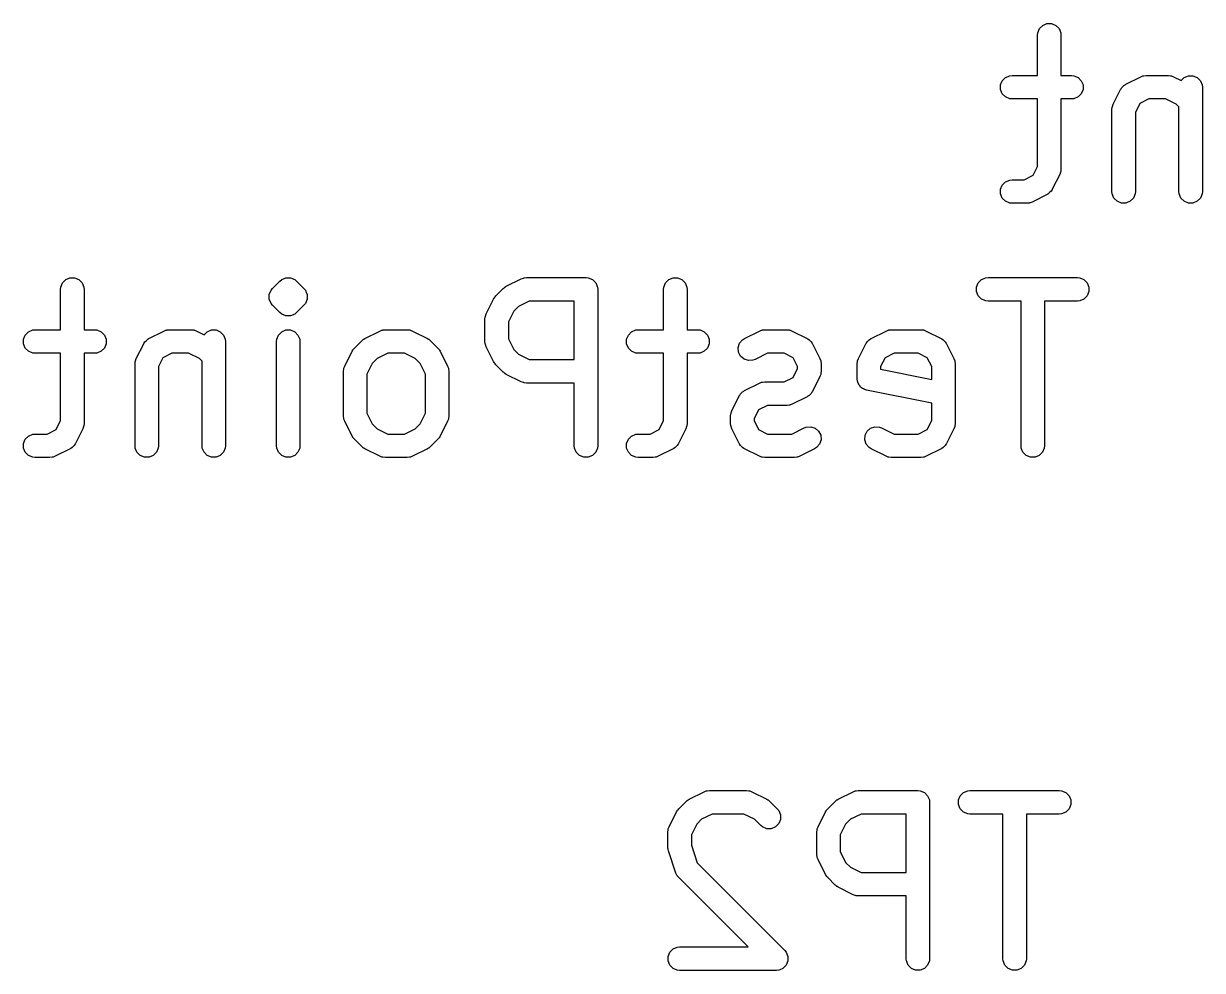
# Model space of a CAD drawing. Header units: inches. Extents: x 4.79 to 7.38, y -3.87 to -2.66.
# Drawn here: x 6.3949 to 6.6917, y -3.2339 to -2.9956 of the extents above; entities that cross this region are included whole.
import ezdxf

# ---------------------------------------------------------------- set-up
doc = ezdxf.new("R2010")
doc.units = ezdxf.units.IN
doc.header["$MEASUREMENT"] = 0
doc.layers.add('BLACK', color=250, linetype='CONTINUOUS')

msp = doc.modelspace()

# ---------------------------------------------------------------- linework, layer by layer
at = {"layer": 'BLACK', "linetype": 'CONTINUOUS'}
for p, q in [((6.65019, -2.99854), (6.65024, -2.99796)), ((6.65024, -2.99796), (6.65069, -2.9969)), ((6.65069, -2.9969), (6.6515, -2.99608)), ((6.6515, -2.99608), (6.65256, -2.99564)), ((6.65256, -2.99564), (6.65372, -2.99564)), ((6.65372, -2.99564), (6.65478, -2.99608)), ((6.65478, -2.99608), (6.6556, -2.9969)), ((6.6556, -2.9969), (6.65604, -2.99796)), ((6.65604, -2.99796), (6.65609, -2.99854)), ((6.65019, -3.00871), (6.65019, -2.99854)), ((6.65609, -2.99854), (6.65609, -3.00871)), ((6.64131, -3.01002), (6.64213, -3.0092)), ((6.64213, -3.0092), (6.64319, -3.00876)), ((6.64319, -3.00876), (6.64377, -3.00871)), ((6.64377, -3.00871), (6.65019, -3.00871)), ((6.65609, -3.00871), (6.65876, -3.00871)), ((6.65876, -3.00871), (6.65934, -3.00876)), ((6.65934, -3.00876), (6.6604, -3.0092)), ((6.6604, -3.0092), (6.66122, -3.01002)), ((6.67244, -3.01089), (6.67619, -3.00902)), ((6.67619, -3.00902), (6.67673, -3.00881)), ((6.67673, -3.00881), (6.67684, -3.0088)), ((6.67684, -3.0088), (6.67694, -3.00876)), ((6.67694, -3.00876), (6.67751, -3.00871)), ((6.67751, -3.00871), (6.68314, -3.00871)), ((6.68314, -3.00871), (6.68371, -3.00876)), ((6.68371, -3.00876), (6.68381, -3.0088)), ((6.68381, -3.0088), (6.68392, -3.00881)), ((6.68392, -3.00881), (6.68446, -3.00902)), ((6.68446, -3.00902), (6.68636, -3.00997)), ((6.68636, -3.00997), (6.68712, -3.0092)), ((6.68712, -3.0092), (6.68818, -3.00876)), ((6.68818, -3.00876), (6.68934, -3.00876)), ((6.68934, -3.00876), (6.6904, -3.0092)), ((6.6904, -3.0092), (6.69122, -3.01002)), ((6.64087, -3.01108), (6.64131, -3.01002)), ((6.64087, -3.01224), (6.64087, -3.01108)), ((6.64131, -3.0133), (6.64087, -3.01224)), ((6.66122, -3.01002), (6.66166, -3.01108)), ((6.66166, -3.01224), (6.66122, -3.0133)), ((6.66166, -3.01108), (6.66166, -3.01224)), ((6.66925, -3.01596), (6.67112, -3.01221)), ((6.67112, -3.01221), (6.67118, -3.01212)), ((6.67118, -3.01212), (6.6712, -3.01207)), ((6.6712, -3.01207), (6.67125, -3.01202)), ((6.67125, -3.01202), (6.67143, -3.01172)), ((6.67143, -3.01172), (6.67171, -3.01148)), ((6.67171, -3.01148), (6.67195, -3.0112)), ((6.67195, -3.0112), (6.67224, -3.01102)), ((6.67224, -3.01102), (6.6723, -3.01097)), ((6.6723, -3.01097), (6.67235, -3.01095)), ((6.67235, -3.01095), (6.67244, -3.01089)), ((6.69122, -3.01002), (6.69166, -3.01108)), ((6.69166, -3.01108), (6.69171, -3.01166)), ((6.69171, -3.01166), (6.69171, -3.03791)), ((6.64213, -3.01411), (6.64131, -3.0133)), ((6.64319, -3.01456), (6.64213, -3.01411)), ((6.64377, -3.01461), (6.64319, -3.01456)), ((6.65019, -3.01461), (6.64377, -3.01461)), ((6.65019, -3.03158), (6.65019, -3.01461)), ((6.65876, -3.01461), (6.65609, -3.01461)), ((6.65609, -3.01461), (6.65609, -3.03228)), ((6.65934, -3.01456), (6.65876, -3.01461)), ((6.6604, -3.01411), (6.65934, -3.01456)), ((6.66122, -3.0133), (6.6604, -3.01411)), ((6.67596, -3.01574), (6.67484, -3.01798)), ((6.67821, -3.01461), (6.67596, -3.01574)), ((6.68244, -3.01461), (6.67821, -3.01461)), ((6.68514, -3.01596), (6.68244, -3.01461)), ((6.66894, -3.01728), (6.66899, -3.01671)), ((6.66894, -3.03791), (6.66894, -3.01728)), ((6.66899, -3.01671), (6.66903, -3.01661)), ((6.66903, -3.01661), (6.66904, -3.0165)), ((6.66904, -3.0165), (6.66925, -3.01596)), ((6.67484, -3.01798), (6.67484, -3.03791)), ((6.68581, -3.01663), (6.68514, -3.01596)), ((6.68581, -3.03791), (6.68581, -3.01663)), ((6.64906, -3.03383), (6.65019, -3.03158)), ((6.65578, -3.0336), (6.65391, -3.03735)), ((6.65599, -3.03306), (6.65578, -3.0336)), ((6.656, -3.03296), (6.65599, -3.03306)), ((6.65604, -3.03286), (6.656, -3.03296)), ((6.65609, -3.03228), (6.65604, -3.03286)), ((6.64087, -3.03733), (6.64131, -3.03627)), ((6.64131, -3.03627), (6.64213, -3.03545)), ((6.64213, -3.03545), (6.64319, -3.03501)), ((6.64319, -3.03501), (6.64377, -3.03495)), ((6.64377, -3.03495), (6.64682, -3.03495)), ((6.64682, -3.03495), (6.64906, -3.03383)), ((6.64087, -3.03848), (6.64087, -3.03733)), ((6.64131, -3.03955), (6.64087, -3.03848)), ((6.64213, -3.04036), (6.64131, -3.03955)), ((6.65259, -3.03867), (6.64884, -3.04055)), ((6.65268, -3.03861), (6.65259, -3.03867)), ((6.65273, -3.0386), (6.65268, -3.03861)), ((6.65278, -3.03855), (6.65273, -3.0386)), ((6.65308, -3.03836), (6.65278, -3.03855)), ((6.65332, -3.03808), (6.65308, -3.03836)), ((6.6536, -3.03784), (6.65332, -3.03808)), ((6.65378, -3.03755), (6.6536, -3.03784)), ((6.65383, -3.03749), (6.65378, -3.03755)), ((6.65385, -3.03745), (6.65383, -3.03749)), ((6.65391, -3.03735), (6.65385, -3.03745)), ((6.66899, -3.03848), (6.66894, -3.03791)), ((6.66943, -3.03955), (6.66899, -3.03848)), ((6.67025, -3.04036), (6.66943, -3.03955)), ((6.67434, -3.03955), (6.67353, -3.04036)), ((6.67478, -3.03848), (6.67434, -3.03955)), ((6.67484, -3.03791), (6.67478, -3.03848)), ((6.68586, -3.03848), (6.68581, -3.03791)), ((6.68631, -3.03955), (6.68586, -3.03848)), ((6.68712, -3.04036), (6.68631, -3.03955)), ((6.69122, -3.03955), (6.6904, -3.04036)), ((6.69166, -3.03848), (6.69122, -3.03955)), ((6.69171, -3.03791), (6.69166, -3.03848)), ((6.64319, -3.0408), (6.64213, -3.04036)), ((6.64377, -3.04086), (6.64319, -3.0408)), ((6.64752, -3.04086), (6.64377, -3.04086)), ((6.64809, -3.0408), (6.64752, -3.04086)), ((6.64819, -3.04076), (6.64809, -3.0408)), ((6.6483, -3.04075), (6.64819, -3.04076)), ((6.64884, -3.04055), (6.6483, -3.04075)), ((6.67131, -3.0408), (6.67025, -3.04036)), ((6.67246, -3.0408), (6.67131, -3.0408)), ((6.67353, -3.04036), (6.67246, -3.0408)), ((6.68818, -3.0408), (6.68712, -3.04036)), ((6.68934, -3.0408), (6.68818, -3.0408)), ((6.6904, -3.04036), (6.68934, -3.0408)), ((6.40469, -3.0609), (6.4055, -3.06008)), ((6.4055, -3.06008), (6.40656, -3.05964)), ((6.40656, -3.05964), (6.40772, -3.05964)), ((6.40772, -3.05964), (6.40878, -3.06008)), ((6.40878, -3.06008), (6.4096, -3.0609)), ((6.45755, -3.06232), (6.45942, -3.06045)), ((6.45942, -3.06045), (6.45987, -3.06008)), ((6.45987, -3.06008), (6.46093, -3.05964)), ((6.46093, -3.05964), (6.46208, -3.05964)), ((6.46208, -3.05964), (6.46208, -3.05964)), ((6.46208, -3.05964), (6.46315, -3.06008)), ((6.46315, -3.06008), (6.4636, -3.06045)), ((6.4636, -3.06045), (6.46547, -3.06232)), ((6.51643, -3.06177), (6.52018, -3.0599)), ((6.52018, -3.0599), (6.52072, -3.05969)), ((6.52072, -3.05969), (6.52083, -3.05968)), ((6.52083, -3.05968), (6.52092, -3.05964)), ((6.52092, -3.05964), (6.5215, -3.05958)), ((6.5215, -3.05958), (6.5365, -3.05958)), ((6.5365, -3.05958), (6.53708, -3.05964)), ((6.53708, -3.05964), (6.53814, -3.06008)), ((6.53814, -3.06008), (6.53895, -3.0609)), ((6.55654, -3.0609), (6.55736, -3.06008)), ((6.55736, -3.06008), (6.55842, -3.05964)), ((6.55842, -3.05964), (6.55957, -3.05964)), ((6.55957, -3.05964), (6.56064, -3.06008)), ((6.56064, -3.06008), (6.56145, -3.0609)), ((6.63528, -3.0609), (6.6361, -3.06008)), ((6.6361, -3.06008), (6.63716, -3.05964)), ((6.63716, -3.05964), (6.63774, -3.05958)), ((6.63774, -3.05958), (6.66023, -3.05958)), ((6.66023, -3.05958), (6.66081, -3.05964)), ((6.66081, -3.05964), (6.66187, -3.06008)), ((6.66187, -3.06008), (6.66269, -3.0609)), ((6.40419, -3.06254), (6.40424, -3.06196)), ((6.40419, -3.07271), (6.40419, -3.06254)), ((6.40424, -3.06196), (6.40469, -3.0609)), ((6.4096, -3.0609), (6.41004, -3.06196)), ((6.41004, -3.06196), (6.41009, -3.06254)), ((6.41009, -3.06254), (6.41009, -3.07271)), ((6.45674, -3.06383), (6.45718, -3.06277)), ((6.45718, -3.06277), (6.45755, -3.06232)), ((6.46547, -3.06232), (6.46584, -3.06277)), ((6.46584, -3.06277), (6.46598, -3.06311)), ((6.46598, -3.06311), (6.46628, -3.06383)), ((6.51379, -3.0642), (6.51566, -3.06232)), ((6.51566, -3.06232), (6.51589, -3.06214)), ((6.51589, -3.06214), (6.51594, -3.06208)), ((6.51594, -3.06208), (6.51603, -3.06202)), ((6.51603, -3.06202), (6.51611, -3.06196)), ((6.51611, -3.06196), (6.51618, -3.06193)), ((6.51618, -3.06193), (6.51643, -3.06177)), ((6.53895, -3.0609), (6.5394, -3.06196)), ((6.5394, -3.06196), (6.53945, -3.06254)), ((6.53945, -3.06254), (6.53945, -3.10191)), ((6.55604, -3.06254), (6.5561, -3.06196)), ((6.55604, -3.07271), (6.55604, -3.06254)), ((6.5561, -3.06196), (6.55654, -3.0609)), ((6.56145, -3.0609), (6.56189, -3.06196)), ((6.56189, -3.06196), (6.56195, -3.06254)), ((6.56195, -3.06254), (6.56195, -3.07271)), ((6.63484, -3.06196), (6.63528, -3.0609)), ((6.63484, -3.06311), (6.63484, -3.06196)), ((6.63528, -3.06418), (6.63484, -3.06311)), ((6.66269, -3.0609), (6.66313, -3.06196)), ((6.66313, -3.06311), (6.66269, -3.06418)), ((6.66313, -3.06196), (6.66313, -3.06311)), ((6.45674, -3.06499), (6.45674, -3.06383)), ((6.45718, -3.06605), (6.45674, -3.06499)), ((6.45755, -3.0665), (6.45718, -3.06605)), ((6.46584, -3.06605), (6.46547, -3.0665)), ((6.46628, -3.06499), (6.46584, -3.06605)), ((6.46628, -3.06383), (6.46628, -3.06499)), ((6.51136, -3.06871), (6.51324, -3.06497)), ((6.51324, -3.06497), (6.51339, -3.06472)), ((6.51339, -3.06472), (6.51342, -3.06465)), ((6.51342, -3.06465), (6.51349, -3.06456)), ((6.51349, -3.06456), (6.51354, -3.06448)), ((6.51354, -3.06448), (6.5136, -3.06442)), ((6.5136, -3.06442), (6.51379, -3.0642)), ((6.5222, -3.06549), (6.5195, -3.06684)), ((6.53355, -3.06549), (6.5222, -3.06549)), ((6.53355, -3.08021), (6.53355, -3.06549)), ((6.6361, -3.06499), (6.63528, -3.06418)), ((6.63716, -3.06543), (6.6361, -3.06499)), ((6.63774, -3.06549), (6.63716, -3.06543)), ((6.64603, -3.06549), (6.63774, -3.06549)), ((6.64603, -3.10191), (6.64603, -3.06549)), ((6.66023, -3.06549), (6.65194, -3.06549)), ((6.65194, -3.06549), (6.65194, -3.10191)), ((6.66081, -3.06543), (6.66023, -3.06549)), ((6.66187, -3.06499), (6.66081, -3.06543)), ((6.66269, -3.06418), (6.66187, -3.06499)), ((6.45942, -3.06837), (6.45755, -3.0665)), ((6.45987, -3.06874), (6.45942, -3.06837)), ((6.46093, -3.06918), (6.45987, -3.06874)), ((6.46208, -3.06918), (6.46093, -3.06918)), ((6.46093, -3.06918), (6.46093, -3.06918)), ((6.46315, -3.06874), (6.46208, -3.06918)), ((6.46208, -3.06918), (6.46208, -3.06918)), ((6.4636, -3.06837), (6.46315, -3.06874)), ((6.46547, -3.0665), (6.4636, -3.06837)), ((6.51115, -3.06926), (6.51136, -3.06871)), ((6.51115, -3.06936), (6.51115, -3.06926)), ((6.5183, -3.06803), (6.51695, -3.07073)), ((6.5195, -3.06684), (6.5183, -3.06803)), ((6.51105, -3.07004), (6.51111, -3.06946)), ((6.51105, -3.07566), (6.51105, -3.07004)), ((6.51111, -3.06946), (6.51115, -3.06936)), ((6.51695, -3.07073), (6.51695, -3.07496)), ((6.39487, -3.07508), (6.39531, -3.07402)), ((6.39487, -3.07624), (6.39487, -3.07508)), ((6.39531, -3.07402), (6.39613, -3.0732)), ((6.39613, -3.0732), (6.39719, -3.07276)), ((6.39719, -3.07276), (6.39777, -3.07271)), ((6.39777, -3.07271), (6.40419, -3.07271)), ((6.41009, -3.07271), (6.41276, -3.07271)), ((6.41276, -3.07271), (6.41334, -3.07276)), ((6.41334, -3.07276), (6.4144, -3.0732)), ((6.4144, -3.0732), (6.41522, -3.07402)), ((6.41522, -3.07402), (6.41566, -3.07508)), ((6.41566, -3.07508), (6.41566, -3.07624)), ((6.42571, -3.07548), (6.42595, -3.0752)), ((6.42595, -3.0752), (6.42624, -3.07502)), ((6.42624, -3.07502), (6.4263, -3.07497)), ((6.4263, -3.07497), (6.42635, -3.07495)), ((6.42635, -3.07495), (6.42644, -3.07489)), ((6.42644, -3.07489), (6.43019, -3.07302)), ((6.43019, -3.07302), (6.43073, -3.07281)), ((6.43073, -3.07281), (6.43084, -3.0728)), ((6.43084, -3.0728), (6.43094, -3.07276)), ((6.43094, -3.07276), (6.43151, -3.07271)), ((6.43151, -3.07271), (6.43714, -3.07271)), ((6.43714, -3.07271), (6.43771, -3.07276)), ((6.43771, -3.07276), (6.43781, -3.0728)), ((6.43781, -3.0728), (6.43792, -3.07281)), ((6.43792, -3.07281), (6.43846, -3.07302)), ((6.43846, -3.07302), (6.44036, -3.07397)), ((6.44036, -3.07397), (6.44112, -3.0732)), ((6.44112, -3.0732), (6.44218, -3.07276)), ((6.44218, -3.07276), (6.44334, -3.07276)), ((6.44334, -3.07276), (6.4444, -3.0732)), ((6.4444, -3.0732), (6.44522, -3.07402)), ((6.44522, -3.07402), (6.44566, -3.07508)), ((6.44566, -3.07508), (6.44571, -3.07566)), ((6.45856, -3.07566), (6.45861, -3.07508)), ((6.45861, -3.07508), (6.45905, -3.07402)), ((6.45905, -3.07402), (6.45987, -3.0732)), ((6.45987, -3.0732), (6.46093, -3.07276)), ((6.46093, -3.07276), (6.46208, -3.07276)), ((6.46208, -3.07276), (6.46315, -3.0732)), ((6.46315, -3.0732), (6.46396, -3.07402)), ((6.46396, -3.07402), (6.4644, -3.07508)), ((6.4644, -3.07508), (6.46446, -3.07566)), ((6.48004, -3.07545), (6.48027, -3.07526)), ((6.48027, -3.07526), (6.48032, -3.0752)), ((6.48032, -3.0752), (6.48041, -3.07515)), ((6.48041, -3.07515), (6.48049, -3.07508)), ((6.48049, -3.07508), (6.48056, -3.07505)), ((6.48056, -3.07505), (6.48081, -3.07489)), ((6.48081, -3.07489), (6.48456, -3.07302)), ((6.48456, -3.07302), (6.4851, -3.07281)), ((6.4851, -3.07281), (6.48521, -3.0728)), ((6.48521, -3.0728), (6.4853, -3.07276)), ((6.4853, -3.07276), (6.48588, -3.07271)), ((6.48588, -3.07271), (6.4915, -3.07271)), ((6.4915, -3.07271), (6.49208, -3.07276)), ((6.49208, -3.07276), (6.49218, -3.0728)), ((6.49218, -3.0728), (6.49228, -3.07281)), ((6.49228, -3.07281), (6.49283, -3.07302)), ((6.49283, -3.07302), (6.49657, -3.07489)), ((6.49657, -3.07489), (6.49682, -3.07505)), ((6.49682, -3.07505), (6.49689, -3.07508)), ((6.49689, -3.07508), (6.49698, -3.07515)), ((6.49698, -3.07515), (6.49706, -3.0752)), ((6.49706, -3.0752), (6.49712, -3.07526)), ((6.49712, -3.07526), (6.49734, -3.07545)), ((6.51695, -3.07496), (6.5183, -3.07766)), ((6.54673, -3.07508), (6.54717, -3.07402)), ((6.54673, -3.07624), (6.54673, -3.07508)), ((6.54717, -3.07402), (6.54798, -3.0732)), ((6.54798, -3.0732), (6.54905, -3.07276)), ((6.54905, -3.07276), (6.54962, -3.07271)), ((6.54962, -3.07271), (6.55604, -3.07271)), ((6.56195, -3.07271), (6.56462, -3.07271)), ((6.56462, -3.07271), (6.5652, -3.07276)), ((6.5652, -3.07276), (6.56626, -3.0732)), ((6.56626, -3.0732), (6.56708, -3.07402)), ((6.56708, -3.07402), (6.56752, -3.07508)), ((6.56752, -3.07508), (6.56752, -3.07624)), ((6.57518, -3.07607), (6.57593, -3.0752)), ((6.57593, -3.0752), (6.57642, -3.07489)), ((6.57642, -3.07489), (6.58017, -3.07302)), ((6.58017, -3.07302), (6.58071, -3.07281)), ((6.58071, -3.07281), (6.58082, -3.0728)), ((6.58082, -3.0728), (6.58092, -3.07276)), ((6.58092, -3.07276), (6.58149, -3.07271)), ((6.58149, -3.07271), (6.58712, -3.07271)), ((6.58712, -3.07271), (6.58769, -3.07276)), ((6.58769, -3.07276), (6.58779, -3.0728)), ((6.58779, -3.0728), (6.5879, -3.07281)), ((6.5879, -3.07281), (6.58844, -3.07302)), ((6.58844, -3.07302), (6.59219, -3.07489)), ((6.59219, -3.07489), (6.59228, -3.07495)), ((6.59228, -3.07495), (6.59233, -3.07497)), ((6.59233, -3.07497), (6.59239, -3.07502)), ((6.59239, -3.07502), (6.59268, -3.0752)), ((6.59268, -3.0752), (6.59292, -3.07548)), ((6.60756, -3.07548), (6.6078, -3.0752)), ((6.6078, -3.0752), (6.6081, -3.07502)), ((6.6081, -3.07502), (6.60815, -3.07497)), ((6.60815, -3.07497), (6.6082, -3.07495)), ((6.6082, -3.07495), (6.60829, -3.07489)), ((6.60829, -3.07489), (6.61204, -3.07302)), ((6.61204, -3.07302), (6.61258, -3.07281)), ((6.61258, -3.07281), (6.61269, -3.0728)), ((6.61269, -3.0728), (6.61279, -3.07276)), ((6.61279, -3.07276), (6.61336, -3.07271)), ((6.61336, -3.07271), (6.62086, -3.07271)), ((6.62086, -3.07271), (6.62144, -3.07276)), ((6.62144, -3.07276), (6.62154, -3.0728)), ((6.62154, -3.0728), (6.62164, -3.07281)), ((6.62164, -3.07281), (6.62218, -3.07302)), ((6.62218, -3.07302), (6.62593, -3.07489)), ((6.62593, -3.07489), (6.62603, -3.07495)), ((6.62603, -3.07495), (6.62608, -3.07497)), ((6.62608, -3.07497), (6.62613, -3.07502)), ((6.62613, -3.07502), (6.62642, -3.0752)), ((6.62642, -3.0752), (6.62667, -3.07548)), ((6.39531, -3.0773), (6.39487, -3.07624)), ((6.39613, -3.07811), (6.39531, -3.0773)), ((6.39719, -3.07856), (6.39613, -3.07811)), ((6.4144, -3.07811), (6.41334, -3.07856)), ((6.41522, -3.0773), (6.4144, -3.07811)), ((6.41566, -3.07624), (6.41522, -3.0773)), ((6.42325, -3.07996), (6.42512, -3.07621)), ((6.42512, -3.07621), (6.42518, -3.07612)), ((6.42518, -3.07612), (6.4252, -3.07607)), ((6.4252, -3.07607), (6.42525, -3.07602)), ((6.42525, -3.07602), (6.42543, -3.07572)), ((6.42543, -3.07572), (6.42571, -3.07548)), ((6.44571, -3.07566), (6.44571, -3.10191)), ((6.45856, -3.10191), (6.45856, -3.07566)), ((6.46446, -3.07566), (6.46446, -3.10191)), ((6.47574, -3.08184), (6.47762, -3.07809)), ((6.47762, -3.07809), (6.47777, -3.07784)), ((6.47777, -3.07784), (6.4778, -3.07777)), ((6.4778, -3.07777), (6.47787, -3.07769)), ((6.47787, -3.07769), (6.47792, -3.0776)), ((6.47792, -3.0776), (6.47798, -3.07755)), ((6.47798, -3.07755), (6.47817, -3.07732)), ((6.47817, -3.07732), (6.48004, -3.07545)), ((6.49734, -3.07545), (6.49922, -3.07732)), ((6.49922, -3.07732), (6.4994, -3.07755)), ((6.4994, -3.07755), (6.49946, -3.0776)), ((6.49946, -3.0776), (6.49952, -3.07769)), ((6.49952, -3.07769), (6.49958, -3.07777)), ((6.49958, -3.07777), (6.49961, -3.07784)), ((6.49961, -3.07784), (6.49977, -3.07809)), ((6.49977, -3.07809), (6.50164, -3.08184)), ((6.51111, -3.07624), (6.51105, -3.07566)), ((6.51115, -3.07633), (6.51111, -3.07624)), ((6.51115, -3.07644), (6.51115, -3.07633)), ((6.51136, -3.07698), (6.51115, -3.07644)), ((6.51324, -3.08073), (6.51136, -3.07698)), ((6.5183, -3.07766), (6.5195, -3.07886)), ((6.54717, -3.0773), (6.54673, -3.07624)), ((6.54798, -3.07811), (6.54717, -3.0773)), ((6.54905, -3.07856), (6.54798, -3.07811)), ((6.56626, -3.07811), (6.5652, -3.07856)), ((6.56708, -3.0773), (6.56626, -3.07811)), ((6.56752, -3.07624), (6.56708, -3.0773)), ((6.57481, -3.07716), (6.57518, -3.07607)), ((6.5749, -3.07831), (6.57481, -3.07716)), ((6.59292, -3.07548), (6.5932, -3.07572)), ((6.5932, -3.07572), (6.59338, -3.07602)), ((6.59338, -3.07602), (6.59343, -3.07607)), ((6.59343, -3.07607), (6.59345, -3.07612)), ((6.59345, -3.07612), (6.59351, -3.07621)), ((6.59351, -3.07621), (6.59538, -3.07996)), ((6.6051, -3.07996), (6.60697, -3.07621)), ((6.60697, -3.07621), (6.60703, -3.07612)), ((6.60703, -3.07612), (6.60705, -3.07607)), ((6.60705, -3.07607), (6.6071, -3.07602)), ((6.6071, -3.07602), (6.60728, -3.07572)), ((6.60728, -3.07572), (6.60756, -3.07548)), ((6.62667, -3.07548), (6.62695, -3.07572)), ((6.62695, -3.07572), (6.62713, -3.07602)), ((6.62713, -3.07602), (6.62718, -3.07607)), ((6.62718, -3.07607), (6.62719, -3.07612)), ((6.62719, -3.07612), (6.62725, -3.07621)), ((6.62725, -3.07621), (6.62913, -3.07996)), ((6.39777, -3.07861), (6.39719, -3.07856)), ((6.40419, -3.07861), (6.39777, -3.07861)), ((6.40419, -3.09558), (6.40419, -3.07861)), ((6.41276, -3.07861), (6.41009, -3.07861)), ((6.41009, -3.07861), (6.41009, -3.09628)), ((6.41334, -3.07856), (6.41276, -3.07861)), ((6.42294, -3.08128), (6.42299, -3.08071)), ((6.42299, -3.08071), (6.42303, -3.08061)), ((6.42303, -3.08061), (6.42304, -3.0805)), ((6.42304, -3.0805), (6.42325, -3.07996)), ((6.42996, -3.07974), (6.42884, -3.08198)), ((6.43221, -3.07861), (6.42996, -3.07974)), ((6.43644, -3.07861), (6.43221, -3.07861)), ((6.43914, -3.07996), (6.43644, -3.07861)), ((6.43981, -3.08063), (6.43914, -3.07996)), ((6.43981, -3.10191), (6.43981, -3.08063)), ((6.48268, -3.08116), (6.48133, -3.08386)), ((6.48388, -3.07996), (6.48268, -3.08116)), ((6.48658, -3.07861), (6.48388, -3.07996)), ((6.49081, -3.07861), (6.48658, -3.07861)), ((6.49351, -3.07996), (6.49081, -3.07861)), ((6.4947, -3.08116), (6.49351, -3.07996)), ((6.49605, -3.08386), (6.4947, -3.08116)), ((6.51339, -3.08098), (6.51324, -3.08073)), ((6.51342, -3.08105), (6.51339, -3.08098)), ((6.51349, -3.08113), (6.51342, -3.08105)), ((6.51354, -3.08122), (6.51349, -3.08113)), ((6.5136, -3.08127), (6.51354, -3.08122)), ((6.5195, -3.07886), (6.5222, -3.08021)), ((6.5222, -3.08021), (6.53355, -3.08021)), ((6.54962, -3.07861), (6.54905, -3.07856)), ((6.55604, -3.07861), (6.54962, -3.07861)), ((6.55604, -3.09558), (6.55604, -3.07861)), ((6.56462, -3.07861), (6.56195, -3.07861)), ((6.56195, -3.07861), (6.56195, -3.09628)), ((6.5652, -3.07856), (6.56462, -3.07861)), ((6.57541, -3.07934), (6.5749, -3.07831)), ((6.57628, -3.0801), (6.57541, -3.07934)), ((6.57737, -3.08046), (6.57628, -3.0801)), ((6.57852, -3.08038), (6.57737, -3.08046)), ((6.57906, -3.08018), (6.57852, -3.08038)), ((6.58219, -3.07861), (6.57906, -3.08018)), ((6.58642, -3.07861), (6.58219, -3.07861)), ((6.58867, -3.07974), (6.58642, -3.07861)), ((6.58979, -3.08198), (6.58867, -3.07974)), ((6.59538, -3.07996), (6.59559, -3.0805)), ((6.59559, -3.0805), (6.5956, -3.08061)), ((6.5956, -3.08061), (6.59564, -3.08071)), ((6.59564, -3.08071), (6.59569, -3.08128)), ((6.60479, -3.08128), (6.60484, -3.08071)), ((6.60484, -3.08071), (6.60488, -3.08061)), ((6.60488, -3.08061), (6.60489, -3.0805)), ((6.60489, -3.0805), (6.6051, -3.07996)), ((6.61182, -3.07974), (6.61069, -3.08198)), ((6.61406, -3.07861), (6.61182, -3.07974)), ((6.62017, -3.07861), (6.61406, -3.07861)), ((6.62241, -3.07974), (6.62017, -3.07861)), ((6.62354, -3.08198), (6.62241, -3.07974)), ((6.62913, -3.07996), (6.62934, -3.0805)), ((6.62934, -3.0805), (6.62934, -3.08061)), ((6.62934, -3.08061), (6.62938, -3.08071)), ((6.62938, -3.08071), (6.62944, -3.08128)), ((6.42294, -3.10191), (6.42294, -3.08128)), ((6.42884, -3.08198), (6.42884, -3.10191)), ((6.47543, -3.08316), (6.47549, -3.08258)), ((6.47543, -3.09441), (6.47543, -3.08316)), ((6.47549, -3.08258), (6.47553, -3.08248)), ((6.47553, -3.08238), (6.47574, -3.08184)), ((6.47553, -3.08248), (6.47553, -3.08238)), ((6.48133, -3.08386), (6.48133, -3.09371)), ((6.49605, -3.09371), (6.49605, -3.08386)), ((6.50164, -3.08184), (6.50185, -3.08238)), ((6.50185, -3.08238), (6.50186, -3.08248)), ((6.50186, -3.08248), (6.5019, -3.08258)), ((6.5019, -3.08258), (6.50196, -3.08316)), ((6.50196, -3.08316), (6.50196, -3.09441)), ((6.51379, -3.0815), (6.5136, -3.08127)), ((6.51566, -3.08337), (6.51379, -3.0815)), ((6.51589, -3.08356), (6.51566, -3.08337)), ((6.51594, -3.08362), (6.51589, -3.08356)), ((6.51603, -3.08367), (6.51594, -3.08362)), ((6.51611, -3.08374), (6.51603, -3.08367)), ((6.51618, -3.08377), (6.51611, -3.08374)), ((6.51643, -3.08392), (6.51618, -3.08377)), ((6.52018, -3.0858), (6.51643, -3.08392)), ((6.58867, -3.08471), (6.58979, -3.08246)), ((6.58979, -3.08246), (6.58979, -3.08198)), ((6.59559, -3.08394), (6.59538, -3.08448)), ((6.5956, -3.08383), (6.59559, -3.08394)), ((6.59564, -3.08373), (6.5956, -3.08383)), ((6.59569, -3.08316), (6.59564, -3.08373)), ((6.59569, -3.08128), (6.59569, -3.08316)), ((6.60479, -3.08503), (6.60479, -3.08128)), ((6.61069, -3.08198), (6.61069, -3.08261)), ((6.61069, -3.08261), (6.62354, -3.08518)), ((6.62354, -3.08518), (6.62354, -3.08198)), ((6.62944, -3.08128), (6.62944, -3.09628)), ((6.52072, -3.08601), (6.52018, -3.0858)), ((6.52083, -3.08601), (6.52072, -3.08601)), ((6.52092, -3.08605), (6.52083, -3.08601)), ((6.5215, -3.08611), (6.52092, -3.08605)), ((6.53355, -3.08611), (6.5215, -3.08611)), ((6.53355, -3.10191), (6.53355, -3.08611)), ((6.57642, -3.08802), (6.58017, -3.08614)), ((6.58017, -3.08614), (6.58071, -3.08593)), ((6.58071, -3.08593), (6.58082, -3.08593)), ((6.58082, -3.08593), (6.58092, -3.08589)), ((6.58092, -3.08589), (6.58149, -3.08583)), ((6.58149, -3.08583), (6.58642, -3.08583)), ((6.58642, -3.08583), (6.58867, -3.08471)), ((6.59538, -3.08448), (6.59351, -3.08823)), ((6.60484, -3.08561), (6.60479, -3.08503)), ((6.60495, -3.08588), (6.60484, -3.08561)), ((6.60501, -3.08616), (6.60495, -3.08588)), ((6.60517, -3.0864), (6.60501, -3.08616)), ((6.60529, -3.08667), (6.60517, -3.0864)), ((6.60549, -3.08688), (6.60529, -3.08667)), ((6.60565, -3.08712), (6.60549, -3.08688)), ((6.60589, -3.08728), (6.60565, -3.08712)), ((6.57323, -3.09309), (6.5751, -3.08934)), ((6.5751, -3.08934), (6.57516, -3.08924)), ((6.57516, -3.08924), (6.57518, -3.0892)), ((6.57518, -3.0892), (6.57523, -3.08914)), ((6.57523, -3.08914), (6.57541, -3.08885)), ((6.57541, -3.08885), (6.57569, -3.0886)), ((6.57569, -3.0886), (6.57593, -3.08832)), ((6.57593, -3.08832), (6.57623, -3.08814)), ((6.57623, -3.08814), (6.57628, -3.08809)), ((6.57628, -3.08809), (6.57633, -3.08808)), ((6.57633, -3.08808), (6.57642, -3.08802)), ((6.59219, -3.08955), (6.58844, -3.09142)), ((6.59228, -3.08949), (6.59219, -3.08955)), ((6.59233, -3.08947), (6.59228, -3.08949)), ((6.59239, -3.08942), (6.59233, -3.08947)), ((6.59268, -3.08924), (6.59239, -3.08942)), ((6.59292, -3.08896), (6.59268, -3.08924)), ((6.5932, -3.08872), (6.59292, -3.08896)), ((6.59338, -3.08843), (6.5932, -3.08872)), ((6.59343, -3.08837), (6.59338, -3.08843)), ((6.59345, -3.08832), (6.59343, -3.08837)), ((6.59351, -3.08823), (6.59345, -3.08832)), ((6.6061, -3.08749), (6.60589, -3.08728)), ((6.60637, -3.0876), (6.6061, -3.08749)), ((6.60661, -3.08776), (6.60637, -3.0876)), ((6.60716, -3.08793), (6.60661, -3.08776)), ((6.62354, -3.0912), (6.60716, -3.08793)), ((6.57302, -3.09363), (6.57323, -3.09309)), ((6.57994, -3.09286), (6.57882, -3.0951)), ((6.58219, -3.09174), (6.57994, -3.09286)), ((6.58712, -3.09174), (6.58219, -3.09174)), ((6.58769, -3.09168), (6.58712, -3.09174)), ((6.58779, -3.09164), (6.58769, -3.09168)), ((6.5879, -3.09163), (6.58779, -3.09164)), ((6.58844, -3.09142), (6.5879, -3.09163)), ((6.62354, -3.09558), (6.62354, -3.0912)), ((6.40306, -3.09783), (6.40419, -3.09558)), ((6.47549, -3.09498), (6.47543, -3.09441)), ((6.47553, -3.09508), (6.47549, -3.09498)), ((6.47553, -3.09519), (6.47553, -3.09508)), ((6.47574, -3.09573), (6.47553, -3.09519)), ((6.47762, -3.09948), (6.47574, -3.09573)), ((6.48133, -3.09371), (6.48268, -3.09641)), ((6.4947, -3.09641), (6.49605, -3.09371)), ((6.50164, -3.09573), (6.49977, -3.09948)), ((6.50185, -3.09519), (6.50164, -3.09573)), ((6.50186, -3.09508), (6.50185, -3.09519)), ((6.5019, -3.09498), (6.50186, -3.09508)), ((6.50196, -3.09441), (6.5019, -3.09498)), ((6.55492, -3.09783), (6.55604, -3.09558)), ((6.57292, -3.09441), (6.57297, -3.09383)), ((6.57292, -3.09628), (6.57292, -3.09441)), ((6.57297, -3.09383), (6.57301, -3.09373)), ((6.57301, -3.09373), (6.57302, -3.09363)), ((6.57882, -3.0951), (6.57882, -3.09558)), ((6.57882, -3.09558), (6.57994, -3.09783)), ((6.62241, -3.09783), (6.62354, -3.09558)), ((6.39613, -3.09945), (6.39719, -3.09901)), ((6.39719, -3.09901), (6.39777, -3.09895)), ((6.39777, -3.09895), (6.40082, -3.09895)), ((6.40082, -3.09895), (6.40306, -3.09783)), ((6.40978, -3.0976), (6.40791, -3.10135)), ((6.40999, -3.09706), (6.40978, -3.0976)), ((6.41, -3.09696), (6.40999, -3.09706)), ((6.41004, -3.09686), (6.41, -3.09696)), ((6.41009, -3.09628), (6.41004, -3.09686)), ((6.48268, -3.09641), (6.48388, -3.0976)), ((6.48388, -3.0976), (6.48658, -3.09895)), ((6.48658, -3.09895), (6.49081, -3.09895)), ((6.49081, -3.09895), (6.49351, -3.0976)), ((6.49351, -3.0976), (6.4947, -3.09641)), ((6.54798, -3.09945), (6.54905, -3.09901)), ((6.54905, -3.09901), (6.54962, -3.09895)), ((6.54962, -3.09895), (6.55267, -3.09895)), ((6.55267, -3.09895), (6.55492, -3.09783)), ((6.56164, -3.0976), (6.55976, -3.10135)), ((6.56184, -3.09706), (6.56164, -3.0976)), ((6.56185, -3.09696), (6.56184, -3.09706)), ((6.56189, -3.09686), (6.56185, -3.09696)), ((6.56195, -3.09628), (6.56189, -3.09686)), ((6.57297, -3.09686), (6.57292, -3.09628)), ((6.57301, -3.09696), (6.57297, -3.09686)), ((6.57302, -3.09706), (6.57301, -3.09696)), ((6.57323, -3.0976), (6.57302, -3.09706)), ((6.5751, -3.10135), (6.57323, -3.0976)), ((6.57994, -3.09783), (6.58219, -3.09895)), ((6.58219, -3.09895), (6.5883, -3.09895)), ((6.5883, -3.09895), (6.59142, -3.09739)), ((6.59142, -3.09739), (6.59196, -3.09718)), ((6.59196, -3.09718), (6.59311, -3.0971)), ((6.59311, -3.0971), (6.5942, -3.09747)), ((6.5942, -3.09747), (6.59507, -3.09822)), ((6.59507, -3.09822), (6.59559, -3.09925)), ((6.60677, -3.09925), (6.60728, -3.09822)), ((6.60728, -3.09822), (6.60815, -3.09747)), ((6.60815, -3.09747), (6.60925, -3.0971)), ((6.60925, -3.0971), (6.61039, -3.09718)), ((6.61039, -3.09718), (6.61094, -3.09739)), ((6.61094, -3.09739), (6.61406, -3.09895)), ((6.61406, -3.09895), (6.62017, -3.09895)), ((6.62017, -3.09895), (6.62241, -3.09783)), ((6.62913, -3.0976), (6.62725, -3.10135)), ((6.62934, -3.09706), (6.62913, -3.0976)), ((6.62938, -3.09686), (6.62934, -3.09696)), ((6.62934, -3.09696), (6.62934, -3.09706)), ((6.62944, -3.09628), (6.62938, -3.09686)), ((6.39487, -3.10133), (6.39531, -3.10027)), ((6.39487, -3.10248), (6.39487, -3.10133)), ((6.39531, -3.10027), (6.39613, -3.09945)), ((6.4076, -3.10184), (6.40732, -3.10208)), ((6.40778, -3.10155), (6.4076, -3.10184)), ((6.40783, -3.10149), (6.40778, -3.10155)), ((6.40785, -3.10145), (6.40783, -3.10149)), ((6.40791, -3.10135), (6.40785, -3.10145)), ((6.42299, -3.10248), (6.42294, -3.10191)), ((6.42884, -3.10191), (6.42878, -3.10248)), ((6.43986, -3.10248), (6.43981, -3.10191)), ((6.44571, -3.10191), (6.44566, -3.10248)), ((6.45861, -3.10248), (6.45856, -3.10191)), ((6.46446, -3.10191), (6.4644, -3.10248)), ((6.47777, -3.09973), (6.47762, -3.09948)), ((6.4778, -3.0998), (6.47777, -3.09973)), ((6.47787, -3.09988), (6.4778, -3.0998)), ((6.47792, -3.09997), (6.47787, -3.09988)), ((6.47798, -3.10002), (6.47792, -3.09997)), ((6.47817, -3.10024), (6.47798, -3.10002)), ((6.48004, -3.10212), (6.47817, -3.10024)), ((6.49922, -3.10024), (6.49734, -3.10212)), ((6.4994, -3.10002), (6.49922, -3.10024)), ((6.49946, -3.09997), (6.4994, -3.10002)), ((6.49952, -3.09988), (6.49946, -3.09997)), ((6.49958, -3.0998), (6.49952, -3.09988)), ((6.49961, -3.09973), (6.49958, -3.0998)), ((6.49977, -3.09948), (6.49961, -3.09973)), ((6.5336, -3.10248), (6.53355, -3.10191)), ((6.53945, -3.10191), (6.5394, -3.10248)), ((6.54673, -3.10133), (6.54717, -3.10027)), ((6.54673, -3.10248), (6.54673, -3.10133)), ((6.54717, -3.10027), (6.54798, -3.09945)), ((6.55945, -3.10184), (6.55917, -3.10208)), ((6.55964, -3.10155), (6.55945, -3.10184)), ((6.55969, -3.10149), (6.55964, -3.10155)), ((6.5597, -3.10145), (6.55969, -3.10149)), ((6.55976, -3.10135), (6.5597, -3.10145)), ((6.57516, -3.10145), (6.5751, -3.10135)), ((6.57518, -3.10149), (6.57516, -3.10145)), ((6.57523, -3.10155), (6.57518, -3.10149)), ((6.57541, -3.10184), (6.57523, -3.10155)), ((6.57569, -3.10208), (6.57541, -3.10184)), ((6.59531, -3.10149), (6.59455, -3.10236)), ((6.59567, -3.1004), (6.59531, -3.10149)), ((6.59559, -3.09925), (6.59567, -3.1004)), ((6.60669, -3.1004), (6.60677, -3.09925)), ((6.60705, -3.10149), (6.60669, -3.1004)), ((6.6078, -3.10236), (6.60705, -3.10149)), ((6.62695, -3.10184), (6.62667, -3.10208)), ((6.62713, -3.10155), (6.62695, -3.10184)), ((6.62718, -3.10149), (6.62713, -3.10155)), ((6.62719, -3.10145), (6.62718, -3.10149)), ((6.62725, -3.10135), (6.62719, -3.10145)), ((6.64609, -3.10248), (6.64603, -3.10191)), ((6.65194, -3.10191), (6.65188, -3.10248)), ((6.39531, -3.10355), (6.39487, -3.10248)), ((6.39613, -3.10436), (6.39531, -3.10355)), ((6.39719, -3.1048), (6.39613, -3.10436)), ((6.39777, -3.10486), (6.39719, -3.1048)), ((6.40152, -3.10486), (6.39777, -3.10486)), ((6.40209, -3.1048), (6.40152, -3.10486)), ((6.40219, -3.10476), (6.40209, -3.1048)), ((6.4023, -3.10475), (6.40219, -3.10476)), ((6.40284, -3.10455), (6.4023, -3.10475)), ((6.40659, -3.10267), (6.40284, -3.10455)), ((6.40668, -3.10261), (6.40659, -3.10267)), ((6.40673, -3.1026), (6.40668, -3.10261)), ((6.40678, -3.10255), (6.40673, -3.1026)), ((6.40708, -3.10236), (6.40678, -3.10255)), ((6.40732, -3.10208), (6.40708, -3.10236)), ((6.42343, -3.10355), (6.42299, -3.10248)), ((6.42425, -3.10436), (6.42343, -3.10355)), ((6.42531, -3.1048), (6.42425, -3.10436)), ((6.42646, -3.1048), (6.42531, -3.1048)), ((6.42753, -3.10436), (6.42646, -3.1048)), ((6.42834, -3.10355), (6.42753, -3.10436)), ((6.42878, -3.10248), (6.42834, -3.10355)), ((6.44031, -3.10355), (6.43986, -3.10248)), ((6.44112, -3.10436), (6.44031, -3.10355)), ((6.44218, -3.1048), (6.44112, -3.10436)), ((6.44334, -3.1048), (6.44218, -3.1048)), ((6.4444, -3.10436), (6.44334, -3.1048)), ((6.44522, -3.10355), (6.4444, -3.10436)), ((6.44566, -3.10248), (6.44522, -3.10355)), ((6.45905, -3.10355), (6.45861, -3.10248)), ((6.45987, -3.10436), (6.45905, -3.10355)), ((6.46093, -3.1048), (6.45987, -3.10436)), ((6.46208, -3.1048), (6.46093, -3.1048)), ((6.46315, -3.10436), (6.46208, -3.1048)), ((6.46396, -3.10355), (6.46315, -3.10436)), ((6.4644, -3.10248), (6.46396, -3.10355)), ((6.48027, -3.10231), (6.48004, -3.10212)), ((6.48032, -3.10236), (6.48027, -3.10231)), ((6.48041, -3.10242), (6.48032, -3.10236)), ((6.48049, -3.10249), (6.48041, -3.10242)), ((6.48056, -3.10252), (6.48049, -3.10249)), ((6.48081, -3.10267), (6.48056, -3.10252)), ((6.48456, -3.10455), (6.48081, -3.10267)), ((6.4851, -3.10475), (6.48456, -3.10455)), ((6.48521, -3.10476), (6.4851, -3.10475)), ((6.4853, -3.1048), (6.48521, -3.10476)), ((6.48588, -3.10486), (6.4853, -3.1048)), ((6.4915, -3.10486), (6.48588, -3.10486)), ((6.49208, -3.1048), (6.4915, -3.10486)), ((6.49218, -3.10476), (6.49208, -3.1048)), ((6.49228, -3.10475), (6.49218, -3.10476)), ((6.49283, -3.10455), (6.49228, -3.10475)), ((6.49657, -3.10267), (6.49283, -3.10455)), ((6.49682, -3.10252), (6.49657, -3.10267)), ((6.49689, -3.10249), (6.49682, -3.10252)), ((6.49698, -3.10242), (6.49689, -3.10249)), ((6.49706, -3.10236), (6.49698, -3.10242)), ((6.49712, -3.10231), (6.49706, -3.10236)), ((6.49734, -3.10212), (6.49712, -3.10231)), ((6.53404, -3.10355), (6.5336, -3.10248)), ((6.53486, -3.10436), (6.53404, -3.10355)), ((6.53592, -3.1048), (6.53486, -3.10436)), ((6.53708, -3.1048), (6.53592, -3.1048)), ((6.53814, -3.10436), (6.53708, -3.1048)), ((6.53895, -3.10355), (6.53814, -3.10436)), ((6.5394, -3.10248), (6.53895, -3.10355)), ((6.54717, -3.10355), (6.54673, -3.10248)), ((6.54798, -3.10436), (6.54717, -3.10355)), ((6.54905, -3.1048), (6.54798, -3.10436)), ((6.54962, -3.10486), (6.54905, -3.1048)), ((6.55337, -3.10486), (6.54962, -3.10486)), ((6.55395, -3.1048), (6.55337, -3.10486)), ((6.55405, -3.10476), (6.55395, -3.1048)), ((6.55415, -3.10475), (6.55405, -3.10476)), ((6.55469, -3.10455), (6.55415, -3.10475)), ((6.55844, -3.10267), (6.55469, -3.10455)), ((6.55854, -3.10261), (6.55844, -3.10267)), ((6.55858, -3.1026), (6.55854, -3.10261)), ((6.55864, -3.10255), (6.55858, -3.1026)), ((6.55893, -3.10236), (6.55864, -3.10255)), ((6.55917, -3.10208), (6.55893, -3.10236)), ((6.57593, -3.10236), (6.57569, -3.10208)), ((6.57623, -3.10255), (6.57593, -3.10236)), ((6.57628, -3.1026), (6.57623, -3.10255)), ((6.57633, -3.10261), (6.57628, -3.1026)), ((6.57642, -3.10267), (6.57633, -3.10261)), ((6.58017, -3.10455), (6.57642, -3.10267)), ((6.58071, -3.10475), (6.58017, -3.10455)), ((6.58082, -3.10476), (6.58071, -3.10475)), ((6.58092, -3.1048), (6.58082, -3.10476)), ((6.58149, -3.10486), (6.58092, -3.1048)), ((6.58899, -3.10486), (6.58149, -3.10486)), ((6.58957, -3.1048), (6.58899, -3.10486)), ((6.58967, -3.10476), (6.58957, -3.1048)), ((6.58977, -3.10475), (6.58967, -3.10476)), ((6.59031, -3.10455), (6.58977, -3.10475)), ((6.59406, -3.10267), (6.59031, -3.10455)), ((6.59455, -3.10236), (6.59406, -3.10267)), ((6.60829, -3.10267), (6.6078, -3.10236)), ((6.61204, -3.10455), (6.60829, -3.10267)), ((6.61258, -3.10475), (6.61204, -3.10455)), ((6.61269, -3.10476), (6.61258, -3.10475)), ((6.61279, -3.1048), (6.61269, -3.10476)), ((6.61336, -3.10486), (6.61279, -3.1048)), ((6.62086, -3.10486), (6.61336, -3.10486)), ((6.62144, -3.1048), (6.62086, -3.10486)), ((6.62154, -3.10476), (6.62144, -3.1048)), ((6.62164, -3.10475), (6.62154, -3.10476)), ((6.62218, -3.10455), (6.62164, -3.10475)), ((6.62593, -3.10267), (6.62218, -3.10455)), ((6.62603, -3.10261), (6.62593, -3.10267)), ((6.62608, -3.1026), (6.62603, -3.10261)), ((6.62613, -3.10255), (6.62608, -3.1026)), ((6.62642, -3.10236), (6.62613, -3.10255)), ((6.62667, -3.10208), (6.62642, -3.10236)), ((6.64653, -3.10355), (6.64609, -3.10248)), ((6.64734, -3.10436), (6.64653, -3.10355)), ((6.64841, -3.1048), (6.64734, -3.10436)), ((6.64956, -3.1048), (6.64841, -3.1048)), ((6.65063, -3.10436), (6.64956, -3.1048)), ((6.65144, -3.10355), (6.65063, -3.10436)), ((6.65188, -3.10248), (6.65144, -3.10355)), ((6.5621, -3.19111), (6.56218, -3.19104)), ((6.56218, -3.19104), (6.56225, -3.19101)), ((6.56225, -3.19101), (6.5625, -3.19086)), ((6.5625, -3.19086), (6.56625, -3.18898)), ((6.56625, -3.18898), (6.56679, -3.18877)), ((6.56679, -3.18877), (6.56689, -3.18877)), ((6.56689, -3.18877), (6.56699, -3.18873)), ((6.56699, -3.18873), (6.56757, -3.18867)), ((6.56757, -3.18867), (6.57694, -3.18867)), ((6.57694, -3.18867), (6.57752, -3.18873)), ((6.57752, -3.18873), (6.57762, -3.18877)), ((6.57762, -3.18877), (6.57772, -3.18877)), ((6.57772, -3.18877), (6.57826, -3.18898)), ((6.57826, -3.18898), (6.58201, -3.19086)), ((6.58201, -3.19086), (6.58226, -3.19101)), ((6.58226, -3.19101), (6.58233, -3.19104)), ((6.58233, -3.19104), (6.58241, -3.19111)), ((6.59959, -3.19111), (6.59967, -3.19104)), ((6.59967, -3.19104), (6.59974, -3.19101)), ((6.59974, -3.19101), (6.59999, -3.19086)), ((6.59999, -3.19086), (6.60374, -3.18898)), ((6.60374, -3.18898), (6.60428, -3.18877)), ((6.60428, -3.18877), (6.60439, -3.18877)), ((6.60439, -3.18877), (6.60449, -3.18873)), ((6.60449, -3.18873), (6.60506, -3.18867)), ((6.60506, -3.18867), (6.62006, -3.18867)), ((6.62006, -3.18867), (6.62064, -3.18873)), ((6.62064, -3.18873), (6.6217, -3.18917)), ((6.6217, -3.18917), (6.62252, -3.18998)), ((6.62252, -3.18998), (6.62296, -3.19105)), ((6.62296, -3.19105), (6.62301, -3.19162)), ((6.63029, -3.19105), (6.63073, -3.18998)), ((6.63029, -3.1922), (6.63029, -3.19105)), ((6.63073, -3.18998), (6.63154, -3.18917)), ((6.63154, -3.18917), (6.63261, -3.18873)), ((6.63261, -3.18873), (6.63318, -3.18867)), ((6.63318, -3.18867), (6.65568, -3.18867)), ((6.65568, -3.18867), (6.65626, -3.18873)), ((6.65626, -3.18873), (6.65732, -3.18917)), ((6.65732, -3.18917), (6.65814, -3.18998)), ((6.65814, -3.18998), (6.65858, -3.19105)), ((6.65858, -3.19105), (6.65858, -3.1922)), ((6.5593, -3.19405), (6.55946, -3.1938)), ((6.55946, -3.1938), (6.55949, -3.19373)), ((6.55949, -3.19373), (6.55955, -3.19365)), ((6.55955, -3.19365), (6.55961, -3.19356)), ((6.55961, -3.19356), (6.55967, -3.19351)), ((6.55967, -3.19351), (6.55986, -3.19328)), ((6.55986, -3.19328), (6.56173, -3.19141)), ((6.56173, -3.19141), (6.56196, -3.19122)), ((6.56196, -3.19122), (6.56201, -3.19116)), ((6.56201, -3.19116), (6.5621, -3.19111)), ((6.58241, -3.19111), (6.5825, -3.19116)), ((6.5825, -3.19116), (6.58255, -3.19122)), ((6.58255, -3.19122), (6.58278, -3.19141)), ((6.58278, -3.19141), (6.58465, -3.19328)), ((6.58465, -3.19328), (6.58502, -3.19373)), ((6.58502, -3.19373), (6.58546, -3.1948)), ((6.5968, -3.19405), (6.59695, -3.1938)), ((6.59695, -3.1938), (6.59698, -3.19373)), ((6.59698, -3.19373), (6.59705, -3.19365)), ((6.59705, -3.19365), (6.59711, -3.19356)), ((6.59711, -3.19356), (6.59716, -3.19351)), ((6.59716, -3.19351), (6.59735, -3.19328)), ((6.59735, -3.19328), (6.59923, -3.19141)), ((6.59923, -3.19141), (6.59945, -3.19122)), ((6.59945, -3.19122), (6.5995, -3.19116)), ((6.5995, -3.19116), (6.59959, -3.19111)), ((6.62301, -3.19162), (6.62301, -3.23099)), ((6.63073, -3.19326), (6.63029, -3.1922)), ((6.63154, -3.19408), (6.63073, -3.19326)), ((6.65814, -3.19326), (6.65732, -3.19408)), ((6.65858, -3.1922), (6.65814, -3.19326)), ((6.55743, -3.1978), (6.5593, -3.19405)), ((6.56557, -3.19592), (6.56437, -3.19712)), ((6.56826, -3.19458), (6.56557, -3.19592)), ((6.57624, -3.19458), (6.56826, -3.19458)), ((6.57894, -3.19592), (6.57624, -3.19458)), ((6.58048, -3.19746), (6.57894, -3.19592)), ((6.58546, -3.19595), (6.58502, -3.19701)), ((6.58546, -3.1948), (6.58546, -3.19595)), ((6.59492, -3.1978), (6.5968, -3.19405)), ((6.60306, -3.19592), (6.60187, -3.19712)), ((6.60576, -3.19458), (6.60306, -3.19592)), ((6.61711, -3.19458), (6.60576, -3.19458)), ((6.61711, -3.20929), (6.61711, -3.19458)), ((6.63261, -3.19452), (6.63154, -3.19408)), ((6.63318, -3.19458), (6.63261, -3.19452)), ((6.64148, -3.19458), (6.63318, -3.19458)), ((6.64148, -3.23099), (6.64148, -3.19458)), ((6.65568, -3.19458), (6.64739, -3.19458)), ((6.64739, -3.19458), (6.64739, -3.23099)), ((6.65626, -3.19452), (6.65568, -3.19458)), ((6.65732, -3.19408), (6.65626, -3.19452)), ((6.55712, -3.19912), (6.55717, -3.19855)), ((6.55712, -3.20287), (6.55712, -3.19912)), ((6.55717, -3.19855), (6.55721, -3.19845)), ((6.55721, -3.19845), (6.55722, -3.19834)), ((6.55722, -3.19834), (6.55743, -3.1978)), ((6.56437, -3.19712), (6.56302, -3.19982)), ((6.56302, -3.19982), (6.56302, -3.20239)), ((6.58092, -3.19783), (6.58048, -3.19746)), ((6.58199, -3.19827), (6.58092, -3.19783)), ((6.58314, -3.19827), (6.58199, -3.19827)), ((6.58421, -3.19783), (6.58314, -3.19827)), ((6.58502, -3.19701), (6.58421, -3.19783)), ((6.59461, -3.19912), (6.59467, -3.19855)), ((6.59461, -3.20475), (6.59461, -3.19912)), ((6.59467, -3.19855), (6.59471, -3.19845)), ((6.59471, -3.19845), (6.59472, -3.19834)), ((6.59472, -3.19834), (6.59492, -3.1978)), ((6.60187, -3.19712), (6.60052, -3.19982)), ((6.60052, -3.19982), (6.60052, -3.20405)), ((6.55714, -3.20316), (6.55712, -3.20287)), ((6.56302, -3.20239), (6.56452, -3.2069)), ((6.55714, -3.20324), (6.55714, -3.20316)), ((6.55716, -3.20334), (6.55714, -3.20324)), ((6.55717, -3.20345), (6.55716, -3.20334)), ((6.5572, -3.20352), (6.55717, -3.20345)), ((6.55727, -3.20381), (6.5572, -3.20352)), ((6.55914, -3.20943), (6.55727, -3.20381)), ((6.59467, -3.20532), (6.59461, -3.20475)), ((6.59471, -3.20542), (6.59467, -3.20532)), ((6.59472, -3.20553), (6.59471, -3.20542)), ((6.59492, -3.20607), (6.59472, -3.20553)), ((6.60052, -3.20405), (6.60187, -3.20675)), ((6.56452, -3.2069), (6.58653, -3.2289)), ((6.5968, -3.20982), (6.59492, -3.20607)), ((6.60187, -3.20675), (6.60306, -3.20794)), ((6.60306, -3.20794), (6.60576, -3.20929)), ((6.55938, -3.20996), (6.55914, -3.20943)), ((6.55945, -3.21004), (6.55938, -3.20996)), ((6.55949, -3.21014), (6.55945, -3.21004)), ((6.55986, -3.21058), (6.55949, -3.21014)), ((6.57731, -3.22804), (6.55986, -3.21058)), ((6.59695, -3.21006), (6.5968, -3.20982)), ((6.59698, -3.21014), (6.59695, -3.21006)), ((6.59705, -3.21022), (6.59698, -3.21014)), ((6.59711, -3.21031), (6.59705, -3.21022)), ((6.59716, -3.21036), (6.59711, -3.21031)), ((6.59735, -3.21058), (6.59716, -3.21036)), ((6.59923, -3.21246), (6.59735, -3.21058)), ((6.60576, -3.20929), (6.61711, -3.20929)), ((6.59945, -3.21264), (6.59923, -3.21246)), ((6.5995, -3.2127), (6.59945, -3.21264)), ((6.59959, -3.21276), (6.5995, -3.2127)), ((6.59967, -3.21283), (6.59959, -3.21276)), ((6.59974, -3.21286), (6.59967, -3.21283)), ((6.59999, -3.21301), (6.59974, -3.21286)), ((6.60374, -3.21489), (6.59999, -3.21301)), ((6.60428, -3.21509), (6.60374, -3.21489)), ((6.60439, -3.2151), (6.60428, -3.21509)), ((6.60449, -3.21514), (6.60439, -3.2151)), ((6.60506, -3.2152), (6.60449, -3.21514)), ((6.61711, -3.2152), (6.60506, -3.2152)), ((6.61711, -3.23099), (6.61711, -3.2152)), ((6.55717, -3.23042), (6.55761, -3.22935)), ((6.55761, -3.22935), (6.55843, -3.22854)), ((6.55843, -3.22854), (6.55949, -3.2281)), ((6.55949, -3.2281), (6.56007, -3.22804)), ((6.56007, -3.22804), (6.57731, -3.22804)), ((6.58653, -3.2289), (6.5869, -3.22935)), ((6.5869, -3.22935), (6.58734, -3.23042)), ((6.55717, -3.23157), (6.55717, -3.23042)), ((6.55761, -3.23263), (6.55717, -3.23157)), ((6.58734, -3.23157), (6.5869, -3.23263)), ((6.58734, -3.23042), (6.58734, -3.23157)), ((6.61716, -3.23157), (6.61711, -3.23099)), ((6.61761, -3.23263), (6.61716, -3.23157)), ((6.62296, -3.23157), (6.62252, -3.23263)), ((6.62301, -3.23099), (6.62296, -3.23157)), ((6.64154, -3.23157), (6.64148, -3.23099)), ((6.64198, -3.23263), (6.64154, -3.23157)), ((6.64733, -3.23157), (6.64689, -3.23263)), ((6.64739, -3.23099), (6.64733, -3.23157)), ((6.55843, -3.23345), (6.55761, -3.23263)), ((6.55949, -3.23389), (6.55843, -3.23345)), ((6.56007, -3.23395), (6.55949, -3.23389)), ((6.58444, -3.23395), (6.56007, -3.23395)), ((6.58502, -3.23389), (6.58444, -3.23395)), ((6.58533, -3.23376), (6.58502, -3.23389)), ((6.58608, -3.23345), (6.58533, -3.23376)), ((6.5869, -3.23263), (6.58608, -3.23345)), ((6.61842, -3.23345), (6.61761, -3.23263)), ((6.61948, -3.23389), (6.61842, -3.23345)), ((6.62064, -3.23389), (6.61948, -3.23389)), ((6.6217, -3.23345), (6.62064, -3.23389)), ((6.62252, -3.23263), (6.6217, -3.23345)), ((6.64279, -3.23345), (6.64198, -3.23263)), ((6.64386, -3.23389), (6.64279, -3.23345)), ((6.64501, -3.23389), (6.64386, -3.23389)), ((6.64607, -3.23345), (6.64501, -3.23389)), ((6.64689, -3.23263), (6.64607, -3.23345))]:
    msp.add_line(p, q, dxfattribs=at)

doc.saveas('drawing.dxf')
